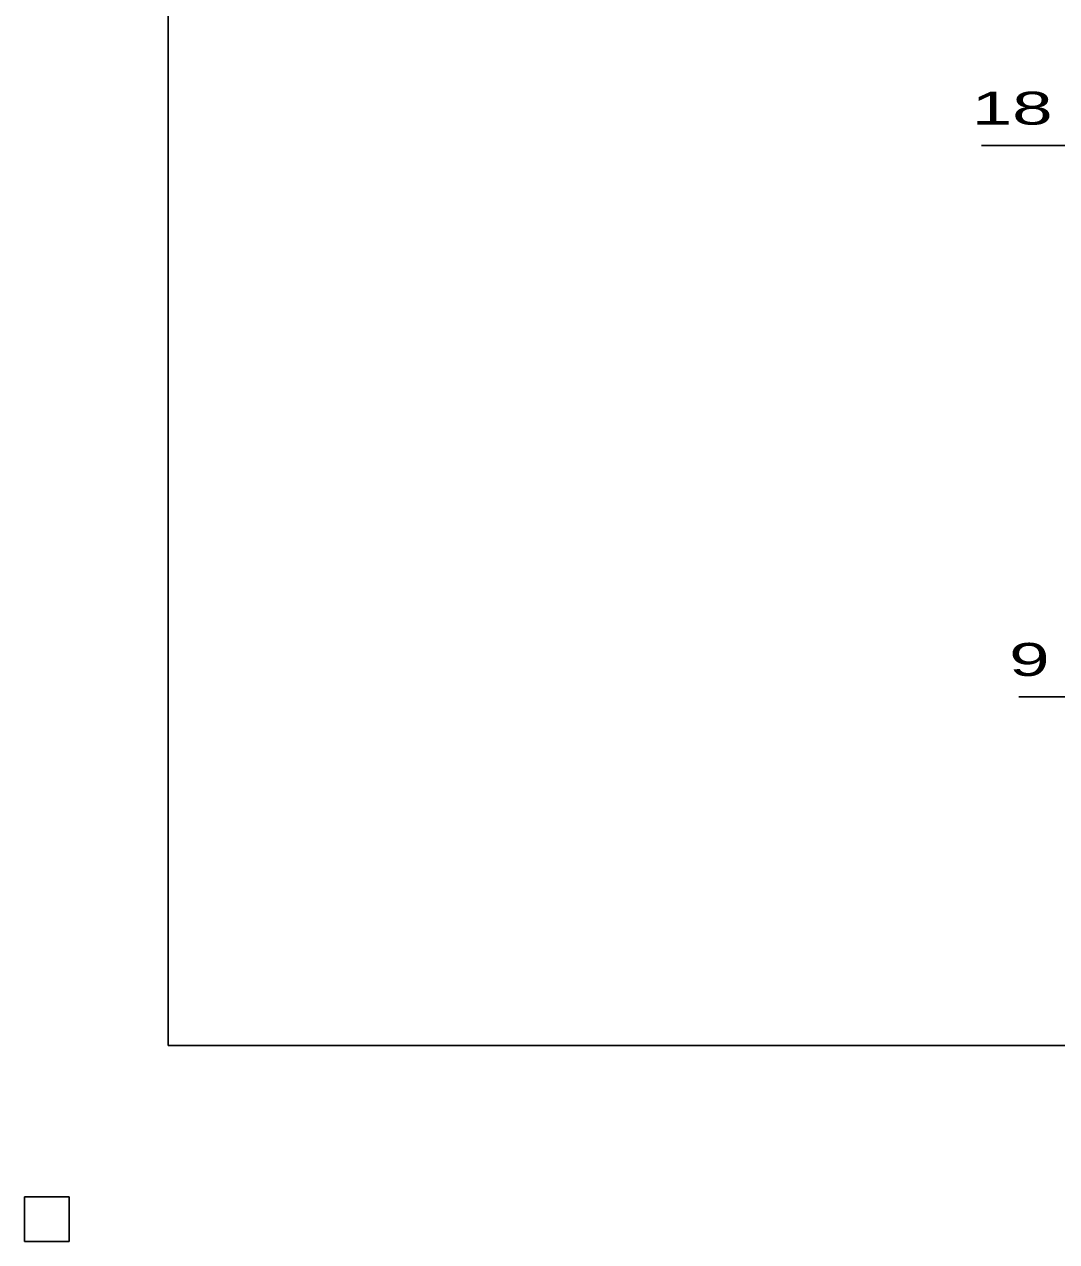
# Model space of a CAD drawing. Units: millimetres, scale not verified. Extents: x -1456 to 1389, y -1026 to 839.
# Drawn here: x -1456 to -905, y -1026 to -376 of the extents above; entities that cross this region are included whole.
import ezdxf
from ezdxf.enums import TextEntityAlignment as Align

# ---------------------------------------------------------------- set-up
doc = ezdxf.new("R2010")
doc.units = ezdxf.units.MM
doc.header["$LTSCALE"] = 8
for name, color, linetype, lineweight in [('0_2', 150, 'Continuous', 25), ('16', 3, 'Continuous', 25), ('22', 2, 'Continuous', 25)]:
    doc.layers.add(name, color=color, linetype=linetype, lineweight=lineweight)
doc.styles.add('ベクトル', font='')
doc.styles.get('ベクトル').set_extended_font_data('ベクトル')

msp = doc.modelspace()

# ---------------------------------------------------------------- linework, layer by layer
at = {"layer": '0_2'}
for p, q in [((-1379.2, -921.2), (-1379.2, 838.8)), ((1388.8, -921.2), (-1379.2, -921.2))]:
    msp.add_line(p, q, dxfattribs=at)
at = {"layer": '16'}
for p, q in [((-1456, -1002), (-1432, -1002)), ((-1456, -1026), (-1456, -1002)), ((-1456, -1002), (-1432, -1002)), ((-1456, -1026), (-1456, -1002)), ((-1456, -1002), (-1432, -1002)), ((-1456, -1026), (-1456, -1002)), ((-1456, -1002), (-1432, -1002)), ((-1456, -1026), (-1456, -1002)), ((-1456, -1002), (-1432, -1002)), ((-1456, -1026), (-1456, -1002)), ((-1432, -1026), (-1432, -1002)), ((-1432, -1026), (-1432, -1002)), ((-1432, -1026), (-1432, -1002)), ((-1432, -1026), (-1432, -1002)), ((-1432, -1026), (-1432, -1002)), ((-1456, -1026), (-1432, -1026)), ((-1456, -1026), (-1432, -1026)), ((-1456, -1026), (-1432, -1026)), ((-1456, -1026), (-1432, -1026)), ((-1456, -1026), (-1432, -1026))]:
    msp.add_line(p, q, dxfattribs=at)
at = {"layer": '22', "color": 4}
for p, q in [((-945, -440.7), (-889, -440.7)), ((-925, -735.1), (-889, -735.1))]:
    msp.add_line(p, q, dxfattribs=at)
at = {"layer": '22'}
for p, q in [((-1432, -1002), (-1456, -1002)), ((-1456, -1002), (-1456, -1026)), ((-1432, -1002), (-1456, -1002)), ((-1456, -1002), (-1456, -1026)), ((-1432, -1002), (-1456, -1002)), ((-1456, -1002), (-1456, -1026)), ((-1432, -1026), (-1432, -1002)), ((-1432, -1026), (-1432, -1002)), ((-1432, -1026), (-1432, -1002)), ((-1456, -1026), (-1432, -1026)), ((-1456, -1026), (-1432, -1026)), ((-1456, -1026), (-1432, -1026))]:
    msp.add_line(p, q, dxfattribs=at)

# ---------------------------------------------------------------- texts
at = {"layer": '22', "style": 'ベクトル', "width": 1.65}
for s, p in [(' 18 ', (-961, -420.7)), (' 9 ', (-941, -715.1))]:
    msp.add_text(s, height=17.6, dxfattribs=at).set_placement(p, align=Align.MIDDLE_LEFT)

doc.saveas('drawing.dxf')
